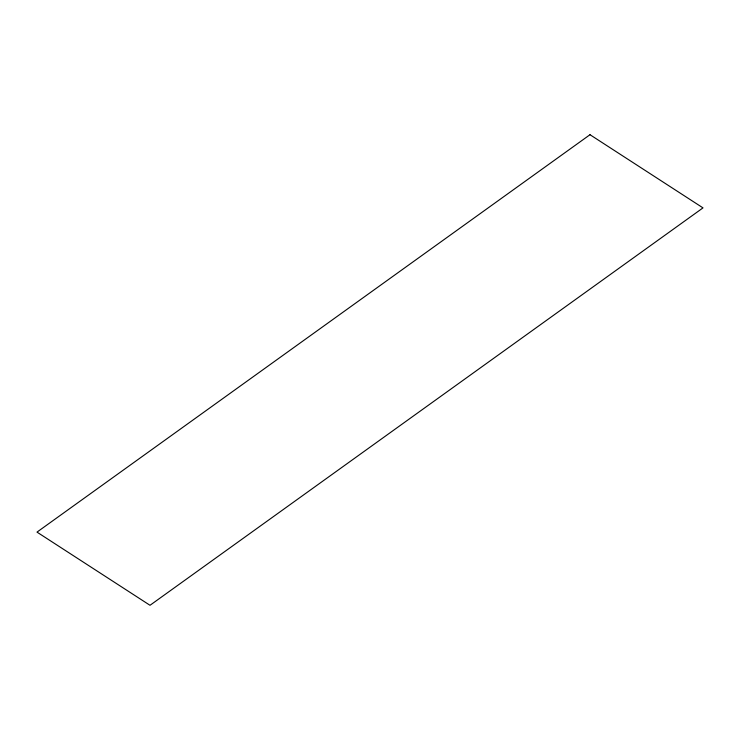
<?xml version="1.0" encoding="UTF-8"?>
<svg xmlns="http://www.w3.org/2000/svg" width="740" height="740" viewBox="0 0 740 740"><rect width="100%" height="100%" fill="white"/><g stroke="black" fill="none" stroke-linecap="round" stroke-linejoin="round"><path stroke-width="1.11" d="M589.993 134.708L37 532.115L150.007 605.292L703 207.885L589.993 134.708"/></g></svg>
